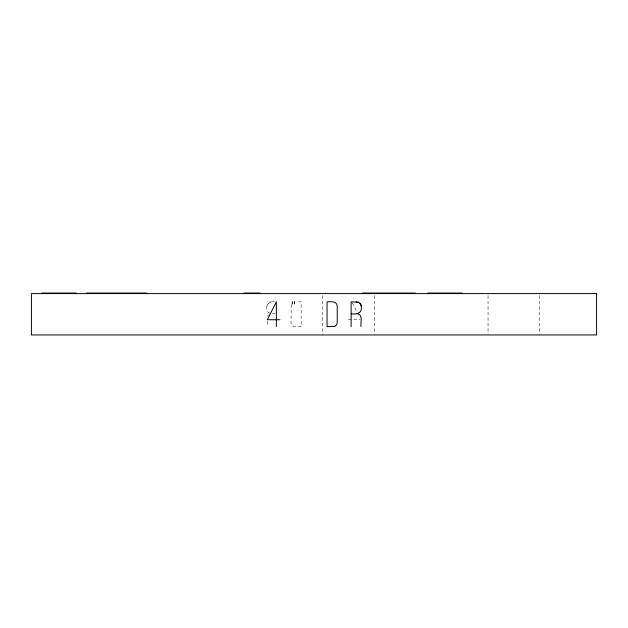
<?xml version="1.0" encoding="UTF-8"?>
<svg xmlns="http://www.w3.org/2000/svg" width="628" height="628" viewBox="0 0 628 628"><rect width="100%" height="100%" fill="white"/><g stroke="black" fill="none" stroke-linecap="round" stroke-linejoin="round"><path stroke-width="0.47" stroke-dasharray="3.14 2.35" d="M270.087 313.435C263.509 310.632 267.293 299.446 274.538 301.848M266.853 306.535C266.916 303.905 269.483 301.95 271.987 301.848M291.298 304.486L290.976 322.431A4.231 4.231 0 0 0 293.543 326.348L301.142 326.67L301.142 301.88L296.031 301.88M267.473 316.206L268.211 314.966M271.987 313.812L277.089 313.812M348.195 319.738L359.907 319.738M352.284 302.696L357.01 312.069M539.735 295.521L539.735 334.952M488.042 295.521L488.042 334.952M374.312 295.521L374.312 334.952M322.619 295.521L322.619 334.952M267.23 321.238L267.23 326.639"/><path stroke-width="0.94" d="M41.762 293.048L76.231 293.048M86.695 293.048L146.803 293.048M243.994 293.048L260.047 293.048M362.497 293.048L415.21 293.048M427.699 293.048L462.161 293.048M358.117 302.209L351.123 301.848L351.123 326.67M351.123 313.812C354.804 314.33 361.045 314.039 361.359 309.117C362.199 305.687 359.97 301.864 356.225 301.848M280.01 319.738L267.324 319.738L276.359 301.848L276.359 326.639M356.877 313.772C363.353 314.102 360.394 322.682 360.982 326.639M359.734 303.206L360.912 304.706L361.359 306.535M294.556 301.511L294.556 303.952M292.389 301.511L292.389 303.952M334.669 326.348L327.062 326.67L327.062 301.88C330.626 301.644 337.016 300.945 337.236 306.119L337.236 322.431A4.231 4.231 0 0 1 334.669 326.348M596.6 293.598L31.4 293.598L31.4 334.952L596.6 334.952L596.6 293.598"/></g></svg>
